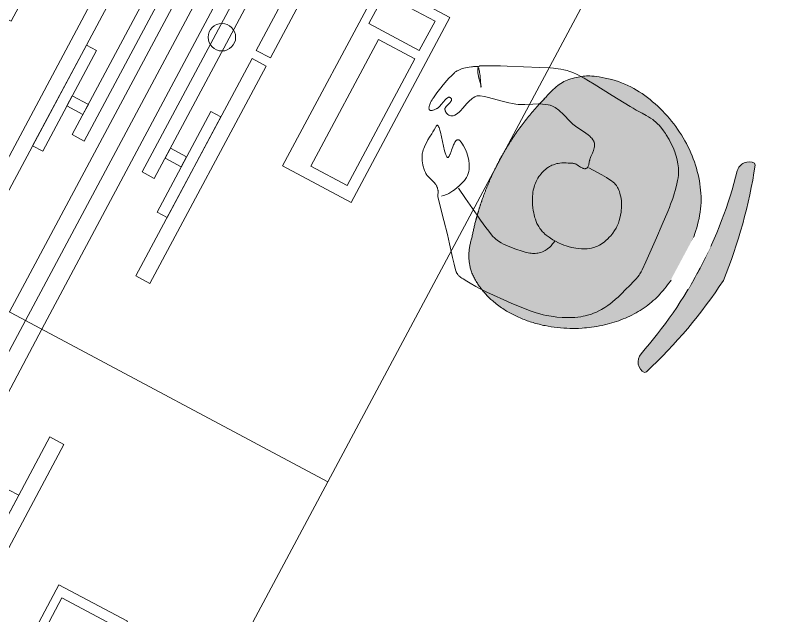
# Model space of a CAD drawing. Header units: millimetres. Extents: x 76548 to 83157, y 1824 to 49172.
# Drawn here: x 79991 to 81678, y 45687 to 47002 of the extents above; entities that cross this region are included whole.
import ezdxf

# ---------------------------------------------------------------- set-up
doc = ezdxf.new("R2010")
doc.units = ezdxf.units.MM
doc.header["$MEASUREMENT"] = 0
doc.layers.add('FURN-FILE', color=211, linetype='Continuous', lineweight=0)
doc.layers.add('FURN-WKST', color=42, linetype='Continuous', lineweight=13)

# ---------------------------------------------------------------- blocks, each defined once
blk = doc.blocks.new('*U39')
at = {"linetype": 'ByBlock', "lineweight": -2, "extrusion": (0, 0, -1)}
blk.add_hatch(color=7, dxfattribs=at).paths.add_polyline_path([(240, 333.8, 0.058838), (-17.8, 378.3, 0.058838), (-270.6, 310.9), (-274, 307.6, 0.485231), (-240.2, 283.4, -0.059133), (-15.2, 320.4, -0.059133), (212.3, 303.7, 0.485231), (243.7, 330.9)])
h = blk.add_hatch(color=7, dxfattribs=at)
edge = h.paths.add_edge_path()
edge.add_spline(control_points=[(177.4, -145.2), (207.7, -138.4), (239.5, -120.2), (285.5, -39.3), (282.8, 112.4), (154.2, 268.8), (37, 282.3), (-13.3, 278.2)], knot_values=[0, 0, 0, 0, 0.127805, 0.173291, 0.430539, 0.788352, 1, 1, 1, 1], degree=3, periodic=0)
edge.add_spline(control_points=[(-13.3, 278.2), (-63.7, 277.8), (-179.2, 253.8), (-293.3, 86.5), (-282.4, -64.8), (-229.3, -141.2), (-196, -156.5), (-165.2, -160.6)], knot_values=[0, 0, 0, 0, 0.211648, 0.569461, 0.826709, 0.872195, 1, 1, 1, 1], degree=3, periodic=0)
edge.add_line((-165.2, -160.6), (-165.2, -160.8))
edge.add_arc((-20, 427.7), 606.2, 256.1357, 272.5726)
edge.add_arc((-20, 427.7), 606.2, 272.5725, 289.0094)
edge.add_line((177.4, -145.4), (177.4, -145.2))
at = {"color": 0, "linetype": 'ByBlock', "lineweight": -2, "extrusion": (0, 0, -1), "flags": 128}
blk.add_lwpolyline([(240, 333.8, 0.058838), (-17.8, 378.3), (-17.8, 378.3, 0.058838), (-270.6, 310.9), (-274, 307.6, 0.485231), (-240.2, 283.4), (-240.2, 283.4, -0.059133), (-15.2, 320.4, -0.059133), (212.3, 303.7), (212.3, 303.7, 0.485231), (243.7, 330.9), (240, 333.8)], format="xyb", close=True, dxfattribs=at)
at = {"color": 0, "linetype": 'ByBlock', "lineweight": -2}
blk.add_rational_spline([(-177.4, -145.2), (-207.7, -138.4), (-239.5, -120.2), (-285.5, -39.3), (-282.8, 112.4), (-154.2, 268.8), (-37, 282.3), (13.3, 278.2), (63.7, 277.8), (179.2, 253.8), (293.3, 86.5), (282.4, -64.8), (229.3, -141.2), (196, -156.5), (165.2, -160.6), (165.2, -160.6), (165.2, -160.7), (165.2, -160.8), (108.8, -174.7), (50.9, -180.5), (-7.2, -177.9), (-65.3, -175.2), (-122.4, -164.4), (-177.4, -145.4), (-177.4, -145.3), (-177.4, -145.3), (-177.4, -145.2)], [1, 1, 1, 1, 1, 1, 1, 1, 1, 1, 1, 1, 1, 1, 1, 1, 1, 1, 0.993153505411, 0.993153505411, 1, 0.993153505411, 0.993153505411, 1, 1, 1, 1], degree=3, knots=[0, 0, 0, 0, 0.021301, 0.028882, 0.071757, 0.131392, 0.166667, 0.166667, 0.166667, 0.201941, 0.261577, 0.304452, 0.312032, 0.333333, 0.333333, 0.333333, 0.5, 0.5, 0.5, 0.666667, 0.666667, 0.666667, 0.833333, 0.833333, 0.833333, 1, 1, 1, 1], dxfattribs=at)
blk.add_wipeout([(-37.7, 321.4), (67.7, 317.3), (66, 274.1), (-39.4, 278.1)], dxfattribs=at)
blk = doc.blocks.new('*U40')
at = {"color": 0, "linetype": 'ByBlock', "lineweight": -2, "extrusion": (0, 0, -1), "flags": 128}
for points in [[(67.6, 119.9), (64.8, 117.2), (62.4, 114.6), (60.3, 111.9), (58.5, 109.4), (56.8, 106.9), (54, 102.1), (51.8, 97.7), (50.1, 93.8), (47.4, 86.7), (45.6, 81.3), (43.4, 73.2), (41.4, 65.2), (40.9, 62.5), (40.6, 59.9), (40.6, 57.4), (41, 52.3), (41.9, 47.6), (43.3, 43.2), (44.9, 39.1), (46.8, 35.3), (48.8, 31.8), (50.8, 28.5), (55.2, 22.6), (59.5, 17.7), (63.5, 13.7), (67.2, 10.4), (70.6, 7.6), (76.7, 3.3), (81.3, 0.5), (84.8, -1.3), (90.1, -3.7), (95.3, -5.4), (95.5, -5.4), (95.7, -5.4), (95.9, -5.5), (96.1, -5.4), (96.4, -5.4), (96.8, -5.3), (97.2, -5.2), (97.5, -5.1), (97.8, -4.9), (98.4, -4.6), (98.9, -4.3), (99.3, -4), (99.6, -3.8), (99.9, -3.6), (100.1, -3.4), (100.3, -3.2), (100.6, -2.9), (100.8, -2.7), (100.9, -2.5), (101, -2.3), (101.2, -2.1), (101.5, -1.4), (101.7, -0.6), (101.8, 0.2), (101.9, 1.2), (101.9, 3.2), (101.8, 5.3), (101.6, 7.5), (101.3, 9.7), (100.6, 14), (99.2, 21.8), (98.7, 24.7), (98.2, 27.1), (97.9, 29.1), (97.6, 30.9), (97.4, 32.3), (97.2, 34.6), (97.1, 36.1), (97.1, 37.1), (97.3, 38.4), (97.4, 39), (97.5, 39.4), (98.1, 40.2), (98.9, 40.4), (99.9, 40.3), (101.1, 39.8), (102.4, 39), (103.8, 38), (105.3, 36.8), (106.9, 35.4), (108.5, 34), (111.9, 30.7), (140.4, 0.3), (143.5, -2.8), (146.1, -5.2), (148.1, -6.9), (149.7, -8.1), (151, -8.8), (152, -9.3), (152.7, -9.6), (153.3, -9.6), (154.1, -9.4), (154.6, -9), (154.8, -8.5), (155.1, -7.5), (155, -6.1), (154.9, -3.1), (154.8, 2.8), (154.8, 8.2), (155, 13.1), (155.2, 22), (155.2, 28.8), (155.1, 34), (154.7, 41.8), (154.3, 45.7), (153.8, 49.5), (153.2, 52.9), (152.4, 56), (151.4, 58.9), (150.4, 61.5), (149.4, 63.9), (147.2, 68.3), (144.9, 71.9), (142.8, 75), (140.8, 77.6), (137, 81.9), (134, 85), (131.7, 87.1), (128, 90.2), (124.3, 93.1), (122.2, 94.5), (120.1, 95.6), (118.1, 96.5), (116.2, 97.2), (112.4, 98.4), (98.8, 101.7), (95.4, 102.8), (93, 103.7), (91.3, 104.5), (88.7, 105.9), (87.5, 106.7), (86.3, 107.6), (85.2, 108.4), (84.3, 109.2), (83.6, 109.9), (82.9, 110.5), (81.8, 111.6), (81, 112.5), (80.4, 113.2), (79.6, 114.2), (78.8, 115.3), (78.5, 115.8), (78.2, 116.4), (77.6, 117.4), (76.1, 121.2), (75.7, 122.1), (75.4, 122.8), (75.1, 123.3), (74.6, 124), (74.3, 124.3), (74, 124.6), (59.1, 140.2), (36.2, 163.2), (13.5, 186.2), (-0.5, 201.1), (-21.3, 223.6), (-31.8, 234.8), (-42.6, 245.8), (-43.7, 246.8), (-44.8, 247.6), (-45.8, 248.3), (-46.8, 248.9), (-47.8, 249.4), (-49.8, 250.3), (-51.5, 250.9), (-53.1, 251.4), (-54.5, 251.7), (-57.1, 252.2), (-59, 252.5), (-61.9, 252.8), (-64.7, 252.9), (-74.3, 253.2), (-82.7, 253.2), (-97.1, 253), (-107.9, 252.5), (-124, 251.5), (-140.3, 250), (-165.3, 247.4), (-183.9, 245.2), (-197.8, 243.3), (-218.8, 240.1), (-229.4, 238.2), (-240.1, 236.2), (-248.8, 234.2), (-256.2, 232.1), (-262.6, 230), (-268.1, 228), (-277.6, 224.2), (-284.5, 221.1), (-294.7, 216.1), (-304.7, 210.7), (-312.3, 206.3), (-318.8, 202), (-324.3, 198.1), (-329, 194.4), (-333, 191), (-336.4, 187.9), (-342.1, 182.1), (-346.3, 177.5), (-349.2, 173.8), (-353.5, 168.1), (-357.5, 162), (-360, 157.8), (-364.3, 150), (-367.6, 143.2), (-370.2, 137.3), (-372.3, 132), (-375.6, 122.9), (-377.8, 115.9), (-380.9, 105.2), (-383.7, 94.3), (-387.6, 80.1), (-390.3, 69.4), (-392, 61.5), (-392.9, 55.5), (-393.4, 51), (-393.6, 47.6), (-393.7, 42.5), (-393.4, 37.4), (-391.6, 18.3), (-388.4, -10.1), (-385, -38.5), (-381.2, -69.9), (-377.2, -101.3), (-375.9, -110.1), (-374.6, -117.8), (-372, -131.2), (-369.7, -141.1), (-367.8, -148.5), (-364.8, -159.5), (-361.5, -170.2), (-359.4, -176.1), (-357, -181.5), (-354.5, -186.4), (-351.9, -190.9), (-349.3, -195), (-343.8, -202.3), (-338.5, -208.5), (-333.4, -213.6), (-328.8, -218), (-324.4, -221.7), (-316.5, -227.8), (-310.2, -232.2), (-300.2, -238.5), (-289.8, -244.3), (-286.3, -246.1), (-280, -249.1), (-274.5, -251.3), (-269.7, -253.1), (-265.6, -254.4), (-261.9, -255.4), (-255.5, -256.8), (-250.7, -257.6), (-247.1, -258.1), (-241.5, -258.6), (-235.9, -258.8), (-230.2, -258.7), (-220.2, -258.5), (-205.3, -258), (-197.8, -257.9), (-190.4, -257.9), (-143.9, -259), (-97.3, -260.2), (-82.8, -260.5), (-72, -260.6), (-63.8, -260.4), (-57.7, -260.1), (-53.1, -259.8), (-46.1, -259), (-39.2, -258), (-34.9, -257.1), (-31, -256.2), (-23.7, -254.1), (-17.5, -251.9), (-12.2, -249.9), (-3, -245.8), (3.8, -242.6), (23.8, -232.2), (55.3, -215.5), (86.8, -198.5), (99.7, -191.5), (118.8, -180.7), (137.8, -169.7), (138.9, -168.9), (139.7, -168), (140.2, -167), (140.5, -166), (140.6, -165), (140.5, -163.9), (140.3, -162.8), (140, -161.7), (139.5, -160.5), (139, -159.4), (137.7, -157.2), (136.3, -155), (134.7, -152.9), (133.1, -151), (129.9, -147.3), (126.9, -144.2), (124.2, -141.5), (122, -139.3), (120.2, -137.6), (118.6, -136.1), (117.4, -134.9), (116.4, -134), (115.7, -133.2), (114.5, -132), (113.8, -131.3), (113.5, -130.8), (113.1, -130.2), (113, -129.9), (113.1, -129.8), (113.3, -129.9), (113.7, -130.3), (114.1, -130.8), (114.6, -131.4), (115.2, -132.1), (115.8, -133), (116.4, -133.9), (117.8, -135.9), (119.3, -138), (120.8, -140.2), (122.3, -142.4), (125.2, -146.6), (127.9, -150.3), (130.3, -153.5), (132.4, -156.1), (134.2, -158.2), (135.8, -159.9), (137.1, -161.2), (138.2, -162.2), (139.1, -163), (139.8, -163.5), (141.1, -164.3), (142, -164.7), (142.6, -164.8), (143.4, -164.8), (144.2, -164.5), (144.9, -164), (146.6, -162.9), (148.4, -161.7), (150.3, -160.3), (152.2, -159), (154.1, -157.6), (157.8, -154.7), (161.2, -151.9), (164.1, -149.2), (166.6, -146.8), (168.8, -144.6), (170.6, -142.6), (173.5, -138.9), (175.4, -136.1), (176.7, -134), (178.3, -130.7), (179, -129.1), (179.6, -127.4), (182, -118.7), (183.8, -111), (185.3, -104.3), (187.4, -92.5), (188.7, -83.7), (190.3, -70.4), (191.5, -57), (191.7, -55.2), (191.8, -53.3), (191.8, -51.5), (191.8, -48), (191.7, -44.9), (191.4, -42.2), (191.1, -40), (190.7, -38.1), (190.3, -36.5), (189.9, -35.2), (189.4, -34.2), (189, -33.4), (188.6, -32.7), (187.8, -31.6), (187.2, -31), (186.6, -30.6), (185.7, -30.1), (184.8, -29.7), (184.4, -29.7), (184, -29.7), (183.7, -29.7), (183.3, -29.7), (182.7, -29.9), (182, -30.2), (181.4, -30.6), (180.9, -31), (180.4, -31.4), (179.9, -31.9), (179, -32.8), (178.3, -33.7), (177, -35.3), (176, -36.6), (175.3, -37.6), (174.4, -38.9), (173.9, -39.6), (173.5, -40.2), (172.8, -41.2), (172.2, -42.3), (171.7, -43.4), (171.2, -44.6), (170.5, -47), (169.9, -49.5), (169.4, -51.9), (167.8, -61.4), (167.3, -64.8), (166.7, -67.6), (166.1, -69.8), (165.5, -71.5), (164.9, -72.8), (164.3, -73.8), (163.7, -74.6), (163.2, -75.1), (162.6, -75.5), (161.6, -76), (160.8, -76.1), (160.1, -76.1), (159, -75.9), (157.7, -75.5), (156.9, -75.1), (156.3, -74.6), (155.8, -74.1), (155.3, -73.5), (155, -72.9), (154.8, -72.2), (154.6, -71.6), (154.5, -70.9), (154.5, -69.5), (154.6, -68.1), (154.8, -66.7), (155, -65.4), (155.7, -62.8), (156.9, -58.1), (157.3, -56.4), (157.6, -54.9), (157.8, -53.7), (157.9, -52.6), (157.9, -51.8), (157.9, -50.3), (157.7, -49.3), (157.4, -48.6), (156.9, -47.6), (156.6, -47.2), (156.2, -46.8), (155.5, -46), (154.8, -45.4), (154.1, -44.9), (153.5, -44.5), (153, -44.1), (152.5, -43.8), (152.1, -43.5), (151.2, -43.1), (150.6, -42.8), (150.1, -42.6), (149.3, -42.3), (148.4, -42.1), (145.6, -41.5), (143, -41.3), (140.8, -41.5), (138.8, -42.1), (137.1, -42.8), (135.5, -43.9), (134.2, -45.1), (132.9, -46.4), (131.8, -47.9), (130, -51.3), (128.5, -54.8), (127.3, -58.5), (126.3, -62.2), (124.6, -69.5), (121.8, -83), (120.7, -87.9), (119.6, -92.1), (118.5, -95.6), (117.4, -98.5), (116.3, -100.9), (114.2, -104.7), (112.4, -107.2), (110.9, -108.8), (108.3, -110.9), (106.9, -111.7), (105.4, -112.4), (96.1, -115.7), (87.7, -118.3), (58, -126.7), (43.2, -131.1), (35.9, -133.6), (28.8, -136.2), (23.9, -138.4), (19.3, -140.7), (11, -145.5), (-3.2, -154.8), (-14, -161.7), (-18.1, -164), (-21.8, -165.9), (-28.3, -168.8), (-33.3, -170.5), (-37.2, -171.6), (-43.2, -172.6), (-46.2, -172.9), (-49.4, -173), (-52.8, -172.9), (-56, -172.6), (-58.9, -172.3), (-64.4, -171.3), (-69.1, -170.3), (-77.2, -168), (-89.1, -164.4), (-95.1, -162.7), (-101.1, -161.4), (-104.8, -160.8), (-108.2, -160.3), (-114.9, -159.8), (-126.7, -159.4), (-135.5, -158.8), (-141.9, -158.1), (-146.6, -157.2), (-150, -156.3), (-152.5, -155.4), (-156.1, -153.9), (-159.6, -152), (-160.6, -151.3), (-161.6, -150.5), (-163.2, -148.9), (-164.5, -147.2), (-165.6, -145.4), (-166.5, -143.7), (-167.2, -141.9), (-167.8, -140.2), (-168.7, -136.8), (-169.3, -133.8), (-170.1, -128.2), (-171.2, -119.8), (-171.9, -115.7), (-172.3, -113.7), (-172.8, -111.8), (-173.1, -110.8), (-175.9, -103.5), (-176.2, -102.6), (-176.4, -101.7), (-176.7, -100.3), (-176.8, -99.1), (-176.9, -98.2), (-176.9, -97.6), (-176.8, -96.5), (-176.7, -95.4), (-176.4, -94.3), (-176, -93.4), (-175.6, -92.5), (-175.1, -91.8), (-174.6, -91.2), (-174, -90.7), (-173.4, -90.3), (-172.7, -89.9), (-171.4, -89.4), (-170, -89), (-168.6, -88.8), (-167.2, -88.6), (-165.8, -88.6), (-163.1, -88.6), (-158.2, -88.9), (-154.5, -89), (-151.8, -89), (-149.9, -88.8), (-148.5, -88.6), (-147.5, -88.4), (-146.1, -88), (-144.7, -87.4), (-135.2, -82.5), (-131.6, -80.6), (-128.5, -78.9), (-125.8, -77.3), (-123.5, -75.9), (-119.6, -73.1), (-116.8, -70.9), (-114.7, -69.1), (-111.8, -66.2), (-110.5, -64.7), (-109.2, -63), (-107.2, -60.4), (-105.6, -57.9), (-104.1, -55.6), (-102.9, -53.3), (-100.8, -49.1), (-99.3, -45.2), (-98.1, -41.8), (-97.3, -38.8), (-96.7, -36), (-95.8, -31.2), (-95.4, -27.5), (-95.2, -24.6), (-95, -20.2), (-95.1, -15.7), (-95.3, -12), (-95.6, -8.5), (-96.1, -5.3), (-96.7, -2.4), (-98, 2.9), (-99.4, 7.4), (-100.8, 11.3), (-102.2, 14.6), (-104.9, 20.2), (-107.1, 24.3), (-110.6, 30.2), (-114.5, 35.9), (-118.3, 41.2), (-121.9, 45.8), (-125.1, 49.6), (-128.1, 53), (-130.8, 55.8), (-133.3, 58.1), (-135.6, 60.2), (-139.8, 63.6), (-143.1, 66), (-145.7, 67.7), (-149.9, 70.1), (-154.3, 72.3), (-157.1, 73.6), (-159.6, 74.6), (-162, 75.5), (-166.4, 76.8), (-170.1, 77.7), (-173.4, 78.3), (-176.3, 78.7), (-181.4, 79.1), (-185.3, 79.3), (-191.3, 79.3), (-197.6, 79.2), (-205.5, 78.7), (-212.3, 78), (-218.1, 77.2), (-223.1, 76.3), (-227.4, 75.3), (-234.8, 73.4), (-240.1, 71.7), (-244, 70.3), (-249.8, 67.9), (-255.3, 65.2), (-258.3, 63.7), (-261.1, 62.1), (-266, 58.8), (-270.2, 55.7), (-273.7, 52.6), (-276.5, 49.7), (-279, 47), (-281, 44.5), (-282.7, 42.2), (-285.5, 37.8), (-287.5, 34.3), (-288.8, 31.5), (-290.8, 27.1), (-292.5, 22.4), (-294.1, 17.2), (-295.3, 12.5), (-296.3, 8.2), (-296.9, 4.2), (-297.4, 0.5), (-297.9, -6.2), (-298, -11.9), (-297.7, -16.7), (-297.3, -20.9), (-296.7, -24.5), (-295.5, -30.6), (-294.3, -35.1), (-292.2, -41.7), (-289.8, -48.1), (-288, -52), (-286.2, -55.8), (-284.3, -59.3), (-282.4, -62.7), (-278.3, -68.9), (-274.3, -74.2), (-270.5, -78.6), (-267, -82.2), (-263.8, -85.1), (-260.8, -87.4), (-258.1, -89.3), (-255.7, -90.8), (-251.4, -93.1), (-248, -94.5), (-245.4, -95.4), (-241.4, -96.3), (-237.3, -96.8), (-229.9, -97.2), (-223.6, -97.3), (-212.5, -97.3), (-179.6, -96.6)], [(44.3, 86.5), (19.9, 97.9), (-4.6, 109.4), (-20.7, 116.9), (-32.8, 122.4), (-51.2, 130.4), (-60.5, 134.3), (-69.9, 138.1), (-74.4, 139.6), (-78.7, 140.8), (-82.8, 141.5), (-86.6, 142.1), (-90.2, 142.4), (-97.1, 142.5), (-103.1, 142.3), (-108.4, 141.8), (-117.8, 140.5), (-131.8, 137.9), (-145.5, 135.1), (-150.6, 134), (-155.1, 132.8), (-159, 131.5), (-162.3, 130.3), (-165.2, 129.1), (-167.6, 127.9), (-169.7, 126.8), (-173.2, 124.7), (-175.7, 123), (-177.5, 121.5), (-180, 119.3), (-182.3, 116.8), (-184.8, 113.6), (-186.8, 110.7), (-188.5, 108.1), (-189.9, 105.7), (-191, 103.6), (-191.8, 101.7), (-192.5, 100), (-193.6, 97), (-194.3, 94.7), (-194.7, 93), (-195.1, 90.4), (-195.4, 87.7), (-195.7, 83.5), (-196, 79.2)]]:
    blk.add_lwpolyline(points, dxfattribs=at)
blk = doc.blocks.new('*U41')
at = {"color": 0, "linetype": 'ByBlock', "lineweight": -2, "flags": 128}
for points in [[(-93.8, -226.5), (-76.1, 233.1), (93.8, 226.5), (76.1, -233.1), (-93.8, -226.5)], [(65, 131.6), (67.8, 204.9), (-57.6, 209.7), (-60.4, 136.4), (65, 131.6)], [(-37.9, -200.2), (-25.8, 114.3), (64.2, 110.8), (52, -203.7), (-37.9, -200.2)]]:
    blk.add_lwpolyline(points, close=True, dxfattribs=at)
blk = doc.blocks.new('wrk3_1')
at = {"layer": 'FURN-FILE', "color": 0, "linetype": 'Continuous', "lineweight": 0, "flags": 128}
for points in [[(200, 166.9), (740, 166.9), (740, 201.9), (200, 201.9), (200, 166.9)], [(760, 166.9), (1300, 166.9), (1300, 201.9), (760, 201.9), (760, 166.9)], [(905, 166.9), (1155, 166.9), (1155, 141.9), (905, 141.9), (905, 166.9)], [(1017.5, 141.9), (1042.5, 141.9), (1042.5, 101.9), (1017.5, 101.9), (1017.5, 141.9)], [(407.5, 101.9), (1092.5, 101.9), (1092.5, 71.9), (407.5, 71.9), (407.5, 101.9)]]:
    blk.add_lwpolyline(points, close=True, dxfattribs=at)
at = {"layer": 'FURN-FILE', "color": 0, "linetype": 'Continuous', "lineweight": 0}
blk.add_circle((750, 86.9), 30, dxfattribs=at)
at = {"layer": 'FURN-WKST', "color": 0}
blk.add_line((0, 40), (1500, 40), dxfattribs=at)
at = {"layer": 'FURN-FILE', "color": 0, "linetype": 'Continuous', "lineweight": 0, "extrusion": (0, 0, -1), "rotation": 2.212929250014382}
blk.add_blockref('*U39', (-705.9, 928), dxfattribs=at)
at = {"layer": 'FURN-FILE', "color": 0, "linetype": 'Continuous', "lineweight": 0, "rotation": 92.21320400544748}
blk.add_blockref('*U41', (706.2, 421.9), dxfattribs=at)
at = {"layer": 'FURN-WKST', "color": 0, "flags": 128}
blk.add_lwpolyline([(0, 0), (1500, 0), (1500, 750), (0, 750), (0, 0)], close=True, dxfattribs=at)
at = {"layer": 'FURN-FILE', "color": 0, "linetype": 'Continuous', "lineweight": 0, "extrusion": (0, 0, -1), "rotation": 92.21292925001437}
blk.add_blockref('*U40', (-713.2, 747.1), dxfattribs=at)
blk = doc.blocks.new('*U49')
at = {"color": 0, "linetype": 'ByBlock', "lineweight": -2, "flags": 128}
for points in [[(-93.8, -226.5), (-76.1, 233.1), (93.8, 226.5), (76.1, -233.1), (-93.8, -226.5)], [(65, 131.6), (67.8, 204.9), (-57.6, 209.7), (-60.4, 136.4), (65, 131.6)], [(-37.9, -200.2), (-25.8, 114.3), (64.2, 110.8), (52, -203.7), (-37.9, -200.2)]]:
    blk.add_lwpolyline(points, close=True, dxfattribs=at)
blk = doc.blocks.new('wrk3_3')
at = {"layer": 'FURN-FILE', "color": 0, "linetype": 'Continuous', "lineweight": 0, "flags": 128}
for points in [[(200, 166.9), (740, 166.9), (740, 201.9), (200, 201.9), (200, 166.9)], [(345, 166.9), (595, 166.9), (595, 141.9), (345, 141.9), (345, 166.9)]]:
    blk.add_lwpolyline(points, close=True, dxfattribs=at)
at = {"layer": 'FURN-WKST', "color": 0}
blk.add_line((0, 40), (1500, 40), dxfattribs=at)
at = {"layer": 'FURN-WKST', "color": 0, "flags": 128}
blk.add_lwpolyline([(0, 0), (1500, 0), (1500, 750), (0, 750), (0, 0)], close=True, dxfattribs=at)
at = {"layer": 'FURN-FILE', "color": 0, "linetype": 'Continuous', "lineweight": 0, "rotation": 92.21320400544748}
blk.add_blockref('*U49', (706.2, 421.9), dxfattribs=at)
blk = doc.blocks.new('*U53')
at = {"color": 0, "linetype": 'ByBlock', "lineweight": -2, "extrusion": (0, 0, -1), "flags": 128}
for points in [[(93.8, -226.5), (76.1, 233.1), (-93.8, 226.5), (-76.1, -233.1), (93.8, -226.5)], [(-65, 131.6), (-67.8, 204.9), (57.6, 209.7), (60.4, 136.4), (-65, 131.6)], [(37.9, -200.2), (25.8, 114.3), (-64.2, 110.8), (-52, -203.7), (37.9, -200.2)]]:
    blk.add_lwpolyline(points, close=True, dxfattribs=at)
blk = doc.blocks.new('wrk3_4')
at = {"layer": 'FURN-FILE', "color": 0, "linetype": 'Continuous', "lineweight": 0, "extrusion": (0, 0, -1), "flags": 128}
for points in [[(-760, 166.9), (-1300, 166.9), (-1300, 201.9), (-760, 201.9), (-760, 166.9)], [(-905, 166.9), (-1155, 166.9), (-1155, 141.9), (-905, 141.9), (-905, 166.9)], [(-1017.5, 141.9), (-1042.5, 141.9), (-1042.5, 101.9), (-1017.5, 101.9), (-1017.5, 141.9)], [(-407.5, 101.9), (-1092.5, 101.9), (-1092.5, 71.9), (-407.5, 71.9), (-407.5, 101.9)]]:
    blk.add_lwpolyline(points, close=True, dxfattribs=at)
at = {"layer": 'FURN-WKST', "color": 0}
blk.add_line((0, 40), (1500, 40), dxfattribs=at)
at = {"layer": 'FURN-WKST', "color": 0, "extrusion": (0, 0, -1), "flags": 128}
blk.add_lwpolyline([(0, 0), (-1500, 0), (-1500, 750), (0, 750), (0, 0)], close=True, dxfattribs=at)
at = {"layer": 'FURN-FILE', "color": 0, "linetype": 'Continuous', "lineweight": 0, "rotation": 92.21320400544748}
blk.add_blockref('*U53', (706.2, 421.9), dxfattribs=at)
blk = doc.blocks.new('wrk3_5')
at = {"layer": 'FURN-WKST', "color": 0, "extrusion": (0, 0, -1), "flags": 128}
blk.add_lwpolyline([(0, 0), (-1500, 0), (-1500, 750), (0, 750), (0, 0)], close=True, dxfattribs=at)

msp = doc.modelspace()

# ---------------------------------------------------------------- block references
at = {"layer": 'FURN-FILE', "linetype": 'Continuous', "lineweight": 0, "rotation": 241.9023659143313}
msp.add_blockref('wrk3_1', (80720.1, 47656.7), dxfattribs=at)

# ---------------------------------------------------------------- next in the draw order: block references
msp.add_blockref('wrk3_3', (80013.6, 46333.5), dxfattribs=at)

# ---------------------------------------------------------------- next in the draw order: block references
at = {"layer": 'FURN-FILE', "linetype": 'Continuous', "lineweight": 0, "extrusion": (0, 0, -1), "rotation": 298.0976340856689}
msp.add_blockref('wrk3_4', (-80720.1, 47656.7), dxfattribs=at)

# ---------------------------------------------------------------- next in the draw order: block references
msp.add_blockref('wrk3_5', (-80013.6, 46333.5), dxfattribs=at)

doc.saveas('drawing.dxf')
